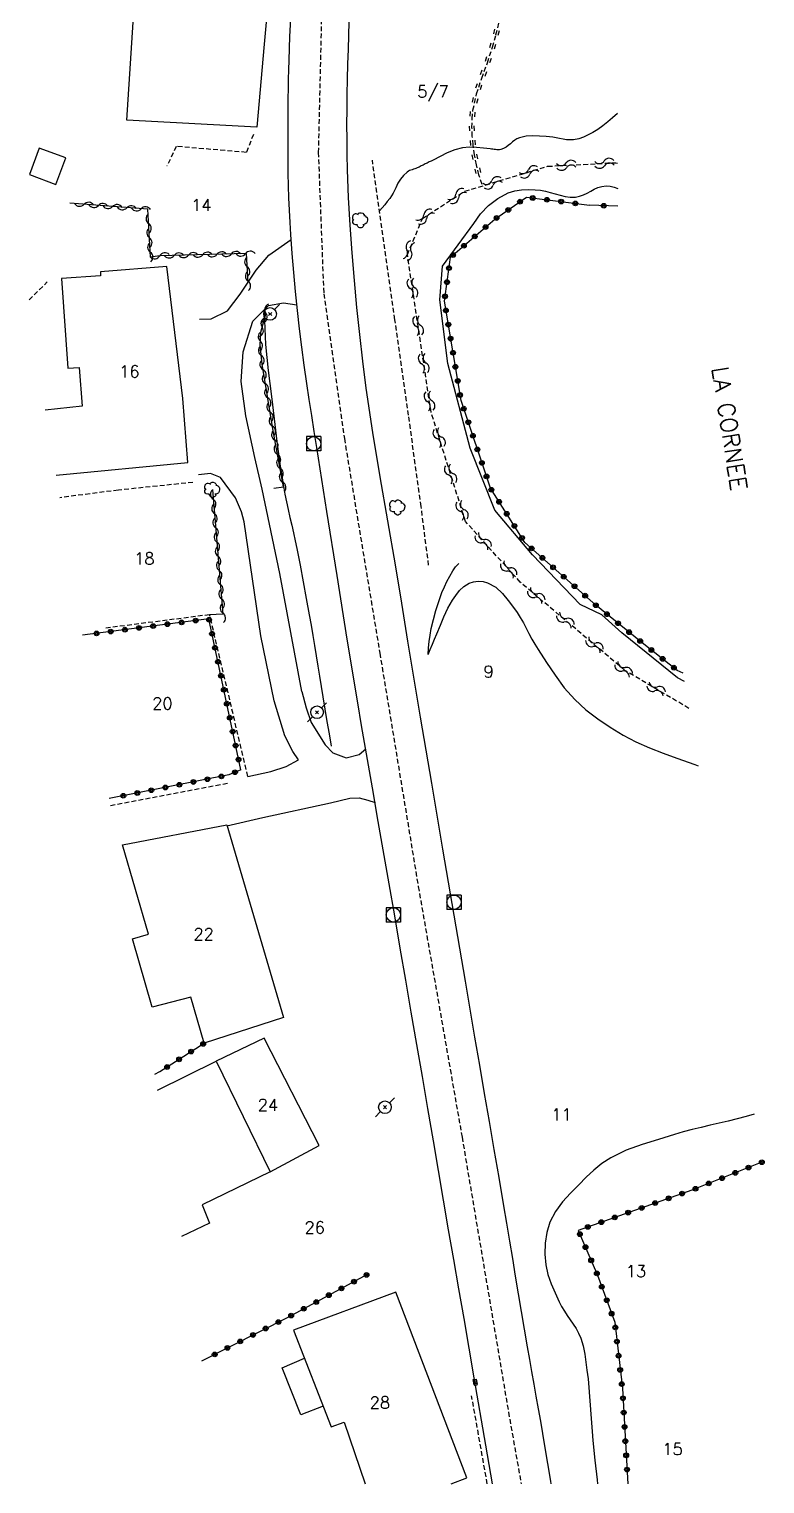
# Model space of a CAD drawing. Header units: millimetres. Extents: x 222014 to 223000, y 61000 to 62001.
# Drawn here: x 222145.6 to 222222.9, y 61000 to 61152.8 of the extents above; entities that cross this region are included whole.
import ezdxf
from ezdxf.enums import TextEntityAlignment as Align

# ---------------------------------------------------------------- set-up
doc = ezdxf.new("R2010")
doc.units = ezdxf.units.MM
doc.linetypes.add('DASHED', pattern=[0.75, 0.5, -0.25])
doc.layers.get('0').update_dxf_attribs({"linetype": 'CONTINUOUS'})
for name, color, linetype in [('W0001', 6, 'DASHED'), ('W0008', 7, 'CONTINUOUS'), ('W0017', 7, 'CONTINUOUS'), ('W0101', 7, 'CONTINUOUS'), ('W0104', 1, 'CONTINUOUS'), ('W0112', 1, 'DASHED'), ('W0211', 2, 'CONTINUOUS'), ('W0214', 2, 'CONTINUOUS'), ('W0220', 5, 'DASHED'), ('W0300', 7, 'CONTINUOUS'), ('W0310', 3, 'CONTINUOUS'), ('W0323', 7, 'CONTINUOUS'), ('W0401', 7, 'CONTINUOUS'), ('W0420', 7, 'CONTINUOUS'), ('W0473', 7, 'CONTINUOUS'), ('W0501', 5, 'DASHED'), ('W0510', 5, 'CONTINUOUS'), ('W0989', 7, 'CONTINUOUS'), ('W0991', 7, 'CONTINUOUS')]:
    doc.layers.add(name, color=color, linetype=linetype)
doc.styles.get("Standard").update_dxf_attribs({"font": 'romans.shx', "width": 0.85})

# ---------------------------------------------------------------- blocks, each defined once
blk = doc.blocks.new('T300')
for p, q in [((-0.8, 0.51), (-0.86, 0.34)), ((-0.86, 0.34), (-0.86, 0.17)), ((-0.86, 0.17), (-0.74, 0.06)), ((-0.69, 0.63), (-0.8, 0.51)), ((-0.8, -0.06), (-0.74, 0.06)), ((-0.74, 0.06), (-0.69, 0.11)), ((-0.57, 0.69), (-0.69, 0.63)), ((-0.46, 0.69), (-0.57, 0.69)), ((-0.29, 0.63), (-0.46, 0.69)), ((-0.29, 0.63), (-0.17, 0.74)), ((-0.23, 0.57), (-0.29, 0.63)), ((-0.17, 0.74), (-0.06, 0.8)), ((-0.06, 0.8), (0.06, 0.8)), ((0.06, 0.8), (0.23, 0.74)), ((0.23, 0.74), (0.34, 0.63)), ((0.34, 0.63), (0.4, 0.51)), ((0.46, 0.46), (0.34, 0.46)), ((0.4, 0.51), (0.4, 0.46)), ((0.57, 0.4), (0.46, 0.46)), ((0.57, 0.4), (0.69, 0.29)), ((0.69, 0.29), (0.74, 0.17)), ((0.74, 0.06), (0.69, -0.17)), ((0.74, 0.17), (0.74, 0.06)), ((-0.8, -0.17), (-0.8, -0.06)), ((-0.8, -0.23), (-0.8, -0.17)), ((-0.74, -0.34), (-0.8, -0.23)), ((-0.69, -0.4), (-0.74, -0.34)), ((-0.51, -0.46), (-0.69, -0.4)), ((-0.4, -0.46), (-0.51, -0.46)), ((-0.4, -0.46), (-0.34, -0.46)), ((-0.34, -0.46), (-0.34, -0.4)), ((-0.34, -0.51), (-0.34, -0.46)), ((-0.29, -0.63), (-0.34, -0.51)), ((-0.17, -0.74), (-0.29, -0.63)), ((-0.06, -0.8), (-0.17, -0.74)), ((0.06, -0.8), (-0.06, -0.8)), ((0.17, -0.74), (0.06, -0.8)), ((0.23, -0.69), (0.17, -0.74)), ((0.29, -0.46), (0.23, -0.46)), ((0.29, -0.63), (0.23, -0.69)), ((0.46, -0.4), (0.29, -0.46)), ((0.34, -0.51), (0.29, -0.63)), ((0.34, -0.51), (0.34, -0.46)), ((0.57, -0.34), (0.46, -0.4)), ((0.63, -0.29), (0.57, -0.34)), ((0.69, -0.17), (0.63, -0.29))]:
    blk.add_line(p, q)
blk = doc.blocks.new('T473')
for p, q in [((-0.166667, 0.166667), (0.166667, -0.166667)), ((-0.166667, -0.166667), (0.166667, 0.166667)), ((0.500001, 0.500001), (1.000002, 1.000002)), ((-1.000002, -1.000002), (-0.500001, -0.500001))]:
    blk.add_line(p, q)
blk.add_ellipse((0, 0), major_axis=(0.471405, 0.471405), ratio=1, start_param=5.4977871438, end_param=11.780972451)
blk = doc.blocks.new('T401')
for p, q in [((-0.3, 0.3), (0, 0.3)), ((-0.3, -0.25), (-0.3, 0.3)), ((-0.3, 0.15), (0, 0.15)), ((-0.3, 0), (0, 0)), ((0, 0.3), (0, -0.25)), ((-0.3, -0.15), (0, -0.15)), ((-0.3, -0.25), (-0.3, -0.3)), ((-0.3, -0.3), (0, -0.3)), ((0, -0.3), (0, -0.25))]:
    blk.add_line(p, q)
blk = doc.blocks.new('T420')
for p, q in [((0.75, 0.75), (-0.75, 0.75)), ((-0.75, 0.75), (-0.75, -0.75)), ((0.75, 0.75), (0.75, -0.75)), ((0.75, -0.75), (-0.75, -0.75))]:
    blk.add_line(p, q)
blk.add_ellipse((0, 0), major_axis=(-0.53, 0.53), ratio=1, start_param=3.926991, end_param=10.210176)
blk = doc.blocks.new('t323o')
at = {"color": 0, "linetype": 'Continuous'}
for radius in [0.25, 0.15]:
    blk.add_circle((0, 0), radius, dxfattribs=at)
blk = doc.blocks.new('t310o')
at = {"color": 0, "linetype": 'Continuous'}
for centre, start, end in [((-0.5, 0.38), 216.8699, 323.1304), ((0.5, -0.37), 36.8699, 143.1303)]:
    blk.add_arc(centre, 0.625, start, end, dxfattribs=at)
blk = doc.blocks.new('t220o')
at = {"color": 0, "linetype": 'Continuous'}
for p, q in [((-0.25, 0.25), (0.25, 0.25)), ((-0.25, -0.25), (0.25, -0.25))]:
    blk.add_line(p, q, dxfattribs=at)
blk = doc.blocks.new('t500o')
at = {"color": 0, "linetype": 'Continuous'}
for centre, start, end in [((-0.5, 0.625), 216.8699, 323.1301), ((0.5, -0.125), 36.8699, 143.1301), ((0.5, -0.625), 36.8699, 143.1301), ((-0.5, 0.125), 216.8699, 323.1301)]:
    blk.add_arc(centre, 0.625, start, end, dxfattribs=at)

msp = doc.modelspace()

# ---------------------------------------------------------------- linework, layer by layer
at = {"layer": 'W0001'}
msp.add_lwpolyline([(222178.09, 61171), (222176.42, 61157.57), (222176.01, 61139.84), (222176.58, 61124.99), (222178.75, 61109.78), (222182.47, 61087.24), (222186.51, 61062.75), (222191.11, 61036.41), (222195.99, 61007.53), (222197.32, 61000)], dxfattribs=at)
at = {"layer": 'W0008'}
for points in [[(222194.3, 61000), (222193.6, 61004.08), (222192.39, 61011.13), (222191.85, 61014.25), (222191.32, 61017.36), (222190.78, 61020.47), (222190.24, 61023.58), (222189.7, 61026.7), (222189.17, 61029.81), (222188.63, 61032.92), (222188.1, 61036.04), (222187.52, 61039.41), (222186.94, 61042.78), (222186.36, 61046.16), (222185.78, 61049.53), (222185.2, 61052.9), (222184.62, 61056.28), (222184.04, 61059.65), (222183.46, 61063.03), (222183.05, 61065.4), (222182.63, 61067.77), (222182.21, 61070.15), (222181.8, 61072.52), (222181.38, 61074.89), (222180.97, 61077.27), (222180.56, 61079.64), (222180.16, 61082.02), (222179.06, 61088.72), (222177.98, 61095.42), (222176.92, 61102.13), (222175.86, 61108.84), (222175.59, 61110.52), (222175.32, 61112.2), (222175.06, 61113.89), (222174.8, 61115.57), (222174.54, 61117.49), (222174.28, 61119.4), (222174.04, 61121.32), (222173.82, 61123.24), (222173.61, 61125.22), (222173.43, 61127.21), (222173.26, 61129.21), (222173.12, 61131.2), (222173.04, 61132.48), (222172.98, 61133.77), (222172.93, 61135.05), (222172.89, 61136.34), (222172.86, 61137.64), (222172.85, 61138.94), (222172.84, 61140.24), (222172.84, 61141.55), (222172.84, 61142.54), (222172.84, 61143.54), (222172.85, 61144.54), (222172.86, 61145.53), (222172.87, 61146.53), (222172.89, 61147.53), (222172.91, 61148.52), (222172.94, 61149.52), (222173.03, 61152), (222173.15, 61154.49)], [(222186.75, 61080.53), (222186.09, 61084.52), (222185.43, 61088.52), (222184.77, 61092.51), (222184.11, 61096.51), (222183.32, 61101.15), (222182.51, 61105.78), (222181.74, 61110.42), (222181.05, 61115.08), (222180.68, 61117.9), (222180.36, 61120.72), (222180.07, 61123.55), (222179.82, 61126.39), (222179.58, 61129.29), (222179.36, 61132.19), (222179.2, 61135.1), (222179.08, 61138.01), (222179.05, 61139.6), (222179.03, 61141.18), (222179.02, 61142.77), (222179.03, 61144.35), (222179.05, 61145.93), (222179.08, 61147.52), (222179.12, 61149.1), (222179.17, 61150.69), (222179.26, 61153.54)], [(222200.48, 61000), (222200.44, 61000.27), (222200.13, 61002.14), (222199.82, 61004.01), (222199.6, 61005.31), (222199.37, 61006.6), (222199.14, 61007.9), (222198.91, 61009.2), (222198.68, 61010.49), (222198.45, 61011.79), (222198.22, 61013.08), (222198, 61014.38), (222197.68, 61016.24), (222197.37, 61018.09), (222197.05, 61019.95), (222196.74, 61021.8), (222196.43, 61023.66), (222196.12, 61025.51), (222195.81, 61027.37), (222195.5, 61029.22), (222195, 61032.17), (222194.49, 61035.12), (222193.99, 61038.06), (222193.48, 61041.01), (222192.97, 61043.96), (222192.47, 61046.9), (222191.96, 61049.85), (222191.46, 61052.79), (222190.28, 61059.73), (222189.1, 61066.66), (222187.92, 61073.59), (222186.75, 61080.53)]]:
    msp.add_lwpolyline(points, dxfattribs=at)
at = {"layer": 'W0017'}
for points in [[(222163.54, 61122.32), (222164.76, 61122.37), (222166.46, 61123.21), (222167.8, 61124.94), (222169.47, 61127.46), (222170.82, 61129.04), (222173.15, 61130.68)], [(222174.29, 61083.22), (222171.96, 61095.61), (222170.11, 61104.47), (222169.34, 61107.8), (222168.39, 61112.18), (222167.92, 61115.78), (222168.12, 61118.89), (222169.13, 61122.1), (222170.79, 61123.77), (222172.37, 61124.05), (222173.75, 61123.82)], [(222173.93, 61076.05), (222173.34, 61076.93), (222172.48, 61078.56), (222171.37, 61082.25), (222169.98, 61089.06), (222168.21, 61101.04), (222167.94, 61102.09), (222167.32, 61103.57), (222165.74, 61105.68), (222164.7, 61106.1), (222163.43, 61105.98)], [(222174.29, 61083.22), (222174.74, 61081.51), (222175.27, 61079.95), (222176.73, 61077.63), (222177.55, 61076.77), (222178.94, 61076.26), (222180.32, 61076.61), (222180.99, 61077.19)], [(222168.61, 61074.31), (222171.02, 61074.81), (222172.63, 61075.36), (222173.93, 61076.05)], [(222166.42, 61069.11), (222170.18, 61069.98), (222177.31, 61071.52), (222179.32, 61072.03), (222180.31, 61072.04), (222181.22, 61071.81), (222181.97, 61071.58)]]:
    msp.add_lwpolyline(points, dxfattribs=at)
at = {"layer": 'W0101'}
for points in [[(222155.9, 61143.21), (222157.25, 61164.37), (222171.25, 61163.06), (222170.85, 61156.98), (222170.33, 61151.22), (222169.55, 61142.48)], [(222158.55, 61050.08), (222156.5, 61057.26), (222158.17, 61057.74), (222155.46, 61067.13), (222166.39, 61069.21), (222172.37, 61048.97), (222164.02, 61046.28), (222162.61, 61051.12)], [(222170.32, 61046.8), (222165.3, 61044.38), (222170.94, 61032.78), (222176.1, 61035.54)]]:
    msp.add_lwpolyline(points, close=True, dxfattribs=at)
for points in [[(222148.47, 61105.93), (222162.31, 61107.28), (222161.77, 61113.98), (222160.09, 61127.84), (222153.14, 61127.3), (222153.15, 61126.88), (222149.03, 61126.58), (222149.7, 61117.16), (222150.88, 61117.24), (222151.21, 61113.2), (222147.34, 61112.76)], [(222191.6, 61000.63), (222184.15, 61020.13), (222173.42, 61016.13), (222177.35, 61006.01), (222178.73, 61006.5), (222180.95, 61000)], [(222189.96, 61000), (222191.6, 61000.63)]]:
    msp.add_lwpolyline(points, dxfattribs=at)
at = {"layer": 'W0104'}
msp.add_lwpolyline([(222148.46, 61136.45), (222149.51, 61139.25), (222146.71, 61140.29), (222145.67, 61137.5)], close=True, dxfattribs=at)
for points in [[(222159.11, 61041.34), (222165.3, 61044.38)], [(222170.94, 61032.78), (222163.82, 61029.32), (222164.59, 61027.37), (222161.64, 61026)], [(222176.52, 61008.16), (222174.18, 61007.26), (222172.21, 61012.18), (222174.56, 61013.19)]]:
    msp.add_lwpolyline(points, dxfattribs=at)
at = {"layer": 'W0112'}
for points in [[(222169.19, 61141.72), (222168.46, 61139.84), (222161.1, 61140.46), (222160.12, 61138.41)], [(222187.6, 61096.48), (222186.81, 61102.65), (222185.49, 61112.24), (222184.05, 61122.27), (222181.7, 61139.01)], [(222145.64, 61124.35), (222147.54, 61126.23)], [(222162.84, 61105.18), (222155.01, 61104.37), (222148.85, 61103.57)], [(222164.6, 61091.28), (222153.63, 61089.87)], [(222168.61, 61074.31), (222164.6, 61091.28)], [(222154.18, 61071.25), (222166.69, 61073.63)], [(222193.76, 61000), (222192.12, 61009.26)]]:
    msp.add_lwpolyline(points, dxfattribs=at)
at = {"layer": 'W0211'}
for points in [[(222170.36, 61123.01), (222170.36, 61122.18), (222170.38, 61121.34), (222170.42, 61120.5), (222170.47, 61119.67), (222170.6, 61118.29), (222170.75, 61116.92), (222170.92, 61115.56), (222171.09, 61114.19), (222171.38, 61111.84), (222171.66, 61109.48), (222171.98, 61107.13), (222172.35, 61104.78), (222172.5, 61103.96), (222172.66, 61103.14), (222172.84, 61102.32), (222173.03, 61101.51), (222173.22, 61100.69), (222173.4, 61099.88), (222173.58, 61099.06), (222173.75, 61098.24), (222174.1, 61096.5), (222174.43, 61094.75), (222174.75, 61093), (222175.07, 61091.26), (222175.25, 61090.18), (222175.43, 61089.11), (222175.61, 61088.04), (222175.78, 61086.97), (222175.95, 61085.89), (222176.13, 61084.82), (222176.3, 61083.75), (222176.48, 61082.67), (222176.7, 61081.38), (222176.92, 61080.08), (222177.15, 61078.78), (222177.38, 61077.49)], [(222187.55, 61087.1), (222187.77, 61087.64), (222187.99, 61088.19), (222188.22, 61088.73), (222188.45, 61089.27), (222188.83, 61090.17), (222189.19, 61091.07), (222189.61, 61091.97), (222190.11, 61092.81), (222190.46, 61093.31), (222190.84, 61093.81), (222191.3, 61094.26), (222191.85, 61094.6), (222192.33, 61094.75), (222192.82, 61094.81), (222193.32, 61094.78), (222193.8, 61094.64), (222194.65, 61094.17), (222195.35, 61093.51), (222195.95, 61092.78), (222196.51, 61092.05), (222196.89, 61091.53), (222197.23, 61090.99), (222197.55, 61090.43), (222197.85, 61089.87), (222198.14, 61089.3), (222198.44, 61088.73), (222198.76, 61088.18), (222199.09, 61087.63), (222199.98, 61086.27), (222200.88, 61084.92), (222201.85, 61083.6), (222202.94, 61082.38), (222204.11, 61081.31), (222205.36, 61080.34), (222206.67, 61079.46), (222208.02, 61078.64), (222209.38, 61077.93), (222210.8, 61077.32), (222212.23, 61076.76), (222213.67, 61076.22), (222215.55, 61075.54), (222215.91, 61075.41)], [(222221.79, 61038.83), (222220.94, 61038.58), (222220.01, 61038.33), (222219.07, 61038.1), (222218.12, 61037.88), (222217.18, 61037.66), (222216.23, 61037.44), (222215.29, 61037.21), (222214.35, 61036.96), (222213.42, 61036.69), (222211.73, 61036.18), (222210.02, 61035.66), (222208.34, 61035.04), (222206.74, 61034.24), (222205.81, 61033.64), (222204.94, 61032.95), (222204.13, 61032.2), (222203.36, 61031.42), (222202.51, 61030.54), (222201.67, 61029.62), (222200.92, 61028.61), (222200.34, 61027.49), (222200.01, 61026.39), (222199.84, 61025.27), (222199.82, 61024.13), (222199.91, 61023.01), (222200.12, 61021.98), (222200.46, 61021), (222200.88, 61020.05), (222201.31, 61019.11), (222201.57, 61018.62), (222201.86, 61018.15), (222202.16, 61017.69), (222202.48, 61017.24), (222202.79, 61016.78), (222203.08, 61016.31), (222203.35, 61015.82), (222203.57, 61015.31), (222203.83, 61014.49), (222203.99, 61013.64), (222204.11, 61012.8), (222204.23, 61011.96), (222204.34, 61011.04), (222204.43, 61010.12), (222204.51, 61009.19), (222204.57, 61008.27), (222204.63, 61007.34), (222204.69, 61006.42), (222204.76, 61005.5), (222204.84, 61004.57), (222205.06, 61002.49), (222205.3, 61000.42), (222205.35, 61000)]]:
    msp.add_lwpolyline(points, dxfattribs=at)
at = {"layer": 'W0214'}
msp.add_lwpolyline([(222187.55, 61087.1), (222187.59, 61087.79), (222187.66, 61088.47), (222187.75, 61089.15), (222187.88, 61089.83), (222188.1, 61090.79), (222188.36, 61091.74), (222188.66, 61092.68), (222189, 61093.6), (222189.25, 61094.2), (222189.52, 61094.78), (222189.82, 61095.35), (222190.15, 61095.9), (222190.29, 61096.1), (222190.44, 61096.3), (222190.59, 61096.48), (222190.76, 61096.65)], dxfattribs=at)
at = {"layer": 'W0220'}
msp.add_lwpolyline([(222193.21, 61136.47), (222192.89, 61137.49), (222192.63, 61138.53), (222192.43, 61139.58), (222192.28, 61140.64), (222192.19, 61141.55), (222192.15, 61142.46), (222192.17, 61143.38), (222192.26, 61144.29), (222192.63, 61145.99), (222193.18, 61147.64), (222193.78, 61149.26), (222194.31, 61150.9), (222194.67, 61152.19), (222195.01, 61153.48)], dxfattribs=at)
at = {"layer": 'W0310'}
for points in [[(222158.12, 61133.86), (222149.92, 61134.51)], [(222159.37, 61128.98), (222158.39, 61128.84), (222158.12, 61133.86)], [(222168.64, 61126.19), (222168.48, 61129.22), (222159.37, 61128.98)], [(222171.34, 61104.56), (222172.35, 61104.73), (222171.27, 61110.6), (222170.13, 61117.58), (222169.92, 61119.58), (222169.97, 61120.95), (222170.55, 61123.04)], [(222164.89, 61104.42), (222165.99, 61091.35), (222164.6, 61091.28)]]:
    msp.add_lwpolyline(points, dxfattribs=at)
at = {"layer": 'W0323'}
for points in [[(222214.35, 61085.13), (222213.72, 61085.44), (222209.86, 61088.48), (222205.17, 61092.27), (222197.72, 61098.87), (222194.1, 61104.56), (222191.01, 61113.78), (222189.25, 61124.23), (222189.9, 61128.82), (222194.54, 61132.81), (222197.88, 61135.13), (222204.5, 61134.29)], [(222207.47, 61134.18), (222204.5, 61134.29)], [(222167.86, 61075), (222164.52, 61090.85), (222151.23, 61089.13)], [(222167.86, 61075), (222166.6, 61074.46), (222154.06, 61071.98)], [(222158.83, 61043.03), (222159.37, 61043.3), (222164.02, 61046.28)], [(222222.6, 61033.78), (222215.25, 61030.85), (222203.31, 61026.63), (222205.34, 61021.93), (222207.15, 61016.98), (222207.95, 61010.01), (222208.52, 61000)], [(222163.79, 61012.93), (222172.84, 61017.51), (222181.26, 61022.06)]]:
    msp.add_lwpolyline(points, dxfattribs=at)
at = {"layer": 'W0501'}
msp.add_lwpolyline([(222214.94, 61081.45), (222208.21, 61085.44), (222197.22, 61094.7), (222191.48, 61101.06), (222187.86, 61112.54), (222185.37, 61129.11), (222186.97, 61132.91), (222191.4, 61135.76), (222200.1, 61138.38), (222207.25, 61138.75), (222207.45, 61138.71)], dxfattribs=at)
at = {"layer": 'W0510'}
for points in [[(222207.43, 61143.93), (222206.91, 61143.46), (222206.42, 61143.04), (222205.91, 61142.64), (222205.38, 61142.26), (222204.83, 61141.92), (222204.36, 61141.67), (222203.87, 61141.45), (222203.36, 61141.27), (222202.83, 61141.16), (222202.46, 61141.14), (222202.09, 61141.16), (222201.72, 61141.21), (222201.36, 61141.28), (222201.01, 61141.35), (222200.65, 61141.42), (222200.29, 61141.48), (222199.93, 61141.51), (222199.25, 61141.54), (222198.55, 61141.56), (222197.85, 61141.53), (222197.16, 61141.38), (222196.88, 61141.27), (222196.64, 61141.11), (222196.41, 61140.93), (222196.19, 61140.74), (222195.96, 61140.56), (222195.73, 61140.38), (222195.47, 61140.23), (222195.19, 61140.13), (222195.05, 61140.11), (222194.9, 61140.1), (222194.76, 61140.11), (222194.62, 61140.13), (222194.48, 61140.15), (222194.35, 61140.17), (222194.21, 61140.19), (222194.07, 61140.21), (222193.36, 61140.27), (222192.64, 61140.36), (222191.9, 61140.4), (222191.17, 61140.33), (222190.35, 61140.11), (222189.56, 61139.78), (222188.81, 61139.39), (222188.06, 61139.03), (222187.85, 61138.93), (222187.64, 61138.83), (222187.44, 61138.72), (222187.23, 61138.62), (222187.03, 61138.51), (222186.82, 61138.41), (222186.61, 61138.3), (222186.41, 61138.21), (222186.27, 61138.15), (222186.14, 61138.1), (222186, 61138.06), (222185.87, 61138.02), (222185.73, 61137.97), (222185.6, 61137.92), (222185.47, 61137.85), (222185.35, 61137.77), (222184.97, 61137.42), (222184.64, 61137.03), (222184.37, 61136.6), (222184.16, 61136.13)], [(222192.34, 61132.38), (222193.05, 61133.37), (222193.9, 61134.25), (222194.87, 61135), (222195.95, 61135.58), (222196.64, 61135.81), (222197.37, 61135.91), (222198.09, 61135.93), (222198.8, 61135.92), (222199.34, 61135.87), (222199.86, 61135.76), (222200.38, 61135.62), (222200.89, 61135.47), (222201.41, 61135.33), (222201.94, 61135.21), (222202.48, 61135.15), (222203.02, 61135.15), (222203.45, 61135.23), (222203.86, 61135.38), (222204.24, 61135.56), (222204.62, 61135.76), (222204.99, 61135.96), (222205.39, 61136.14), (222205.81, 61136.27), (222206.24, 61136.32), (222206.67, 61136.29), (222207.08, 61136.19), (222207.46, 61136.06)], [(222184.16, 61136.13), (222184.02, 61135.84), (222183.86, 61135.56), (222183.69, 61135.28), (222183.51, 61135.01), (222183.26, 61134.67), (222183.01, 61134.33), (222182.73, 61134.01), (222182.45, 61133.69)], [(222214.49, 61084.28), (222213.74, 61084.65), (222207.91, 61089.39), (222205.8, 61091.28), (222203.5, 61092.36), (222198.52, 61097.56), (222194.55, 61102.27), (222191.96, 61108.78), (222189.62, 61117.65), (222188.76, 61124.36), (222189.07, 61127.89), (222192.34, 61132.38)]]:
    msp.add_lwpolyline(points, dxfattribs=at)

# ---------------------------------------------------------------- block references
at = {"layer": 'W0220'}
for p, rotation in [((222194.74, 61152.47), 75.25904755206851), ((222194.34, 61151.02), 74.48746132495349), ((222193.38, 61148.18), 69.79851022195409), ((222193.88, 61149.59), 72.02052973668778), ((222192.89, 61146.76), 71.70425812275765), ((222192.49, 61145.32), 77.68203160806297), ((222192.22, 61143.85), 84.14020897659852), ((222192.16, 61142.35), 92.65420532130737), ((222192.26, 61140.85), 95.30907921399563), ((222192.47, 61139.37), 101.0347745999917), ((222192.79, 61137.91), 104.1157499901847)]:
    msp.add_blockref('t220o', p, dxfattribs=dict(at, rotation=rotation))
at = {"layer": 'W0300'}
for p in [(222180.45, 61132.7), (222164.91, 61104.39), (222184.35, 61102.55)]:
    msp.add_blockref('T300', p, dxfattribs=at)
at = {"layer": 'W0310'}
for p, rotation in [((222151.41, 61134.39), 175.4319122093503), ((222152.91, 61134.27), 175.4319122093503), ((222154.4, 61134.15), 175.4319122093503), ((222155.9, 61134.03), 175.4319122093503), ((222157.4, 61133.91), 175.4319122093503), ((222158.2, 61132.36), 93.17286968361992), ((222158.28, 61130.86), 93.17286968361992), ((222158.37, 61129.36), 93.17286968361992), ((222159.36, 61128.98), 188.3186555338528), ((222160.87, 61129.02), 181.4655764705923), ((222162.37, 61129.06), 181.4655764705923), ((222163.87, 61129.1), 181.4655764705923), ((222165.37, 61129.14), 181.4655764705923), ((222166.87, 61129.17), 181.4655764705923), ((222168.37, 61129.21), 181.4655764705923), ((222168.55, 61127.83), 93.03170061551211), ((222168.63, 61126.33), 93.03170061551211), ((222170.52, 61122.92), 74.48152862925944), ((222170.12, 61121.48), 74.48152862925944), ((222169.93, 61120), 87.69599918266536), ((222170.03, 61118.51), 96.16405244242662), ((222170.22, 61117.02), 99.26248190495009), ((222170.46, 61115.54), 99.26248190495009), ((222170.71, 61114.06), 99.26248190495009), ((222170.95, 61112.58), 99.26248190495009), ((222171.19, 61111.1), 99.26248190495009), ((222171.45, 61109.62), 100.4558457477638), ((222171.72, 61108.15), 100.4558457477638), ((222171.99, 61106.67), 100.4558457477638), ((222172.27, 61105.2), 100.4558457477638), ((222164.97, 61103.41), 274.8409022053664), ((222165.1, 61101.91), 274.8409022053664), ((222165.22, 61100.42), 274.8409022053664), ((222165.35, 61098.92), 274.8409022053664), ((222165.48, 61097.43), 274.8409022053664), ((222165.6, 61095.93), 274.8409022053664), ((222165.73, 61094.44), 274.8409022053664), ((222165.86, 61092.94), 274.8409022053664), ((222165.98, 61091.45), 274.8409022053664)]:
    msp.add_blockref('t310o', p, dxfattribs=dict(at, rotation=rotation))
at = {"layer": 'W0323'}
for p, rotation in [((222197.2, 61134.66), 34.83504901491382), ((222198.54, 61135.05), 352.6938034046246), ((222200.03, 61134.86), 352.6938034046246), ((222201.52, 61134.67), 352.6938034046246), ((222203.01, 61134.48), 352.6938034046246), ((222194.74, 61132.95), 34.83504901491382), ((222195.97, 61133.8), 34.83504901491382), ((222206, 61134.23), 177.9747239108212), ((222193.58, 61131.99), 40.65100061322784), ((222191.31, 61130.03), 40.65100061322784), ((222192.45, 61131.01), 40.65100061322784), ((222190.17, 61129.06), 40.65100061322784), ((222189.74, 61127.69), 81.98704531207981), ((222189.53, 61126.21), 81.98704531207981), ((222189.32, 61124.72), 81.98704531207981), ((222189.42, 61123.24), 99.54405396819637), ((222189.67, 61121.76), 99.54405396819637), ((222189.91, 61120.28), 99.54405396819637), ((222190.16, 61118.8), 99.54405396819637), ((222190.41, 61117.32), 99.54405396819637), ((222190.66, 61115.84), 99.54405396819637), ((222190.91, 61114.36), 99.54405396819637), ((222191.29, 61112.92), 108.5244268024543), ((222191.77, 61111.5), 108.5244268024543), ((222192.25, 61110.08), 108.5244268024543), ((222192.72, 61108.65), 108.5244268024543), ((222193.2, 61107.23), 108.5244268024543), ((222193.68, 61105.81), 108.5244268024543), ((222194.19, 61104.41), 122.5239562190484), ((222195, 61103.14), 122.5239562190484), ((222195.81, 61101.88), 122.5239562190484), ((222196.61, 61100.61), 122.5239562190484), ((222197.42, 61099.35), 122.5239562190484), ((222198.42, 61098.25), 138.4663822750723), ((222199.55, 61097.26), 138.4663822750723), ((222200.67, 61096.26), 138.4663822750723), ((222201.79, 61095.27), 138.4663822750723), ((222202.92, 61094.27), 138.4663822750723), ((222204.04, 61093.28), 138.4663822750723), ((222205.16, 61092.28), 138.4663822750723), ((222160.16, 61090.29), 187.3859042033963), ((222161.65, 61090.48), 187.3859042033963), ((222163.13, 61090.67), 187.3859042033963), ((222164.54, 61090.75), 101.9245454330674), ((222206.33, 61091.34), 140.9988049077602), ((222207.49, 61090.39), 140.9988049077602), ((222152.72, 61089.32), 187.3859042033963), ((222154.21, 61089.51), 187.3859042033963), ((222155.7, 61089.71), 187.3859042033963), ((222157.18, 61089.9), 187.3859042033963), ((222158.67, 61090.09), 187.3859042033963), ((222164.85, 61089.28), 101.9245454330674), ((222208.66, 61089.45), 140.9988049077602), ((222165.16, 61087.81), 101.9245454330674), ((222209.82, 61088.51), 140.9988049077602), ((222211, 61087.58), 141.795011674375), ((222165.47, 61086.34), 101.9245454330674), ((222212.18, 61086.65), 141.795011674375), ((222213.36, 61085.72), 141.795011674375), ((222165.78, 61084.88), 101.9245454330674), ((222166.09, 61083.41), 101.9245454330674), ((222166.4, 61081.94), 101.9245454330674), ((222166.71, 61080.47), 101.9245454330674), ((222167.02, 61079.01), 101.9245454330674), ((222167.33, 61077.54), 101.9245454330674), ((222167.64, 61076.07), 101.9245454330674), ((222161.42, 61073.43), 191.1527239580756), ((222162.89, 61073.72), 191.1527239580756), ((222164.36, 61074.01), 191.1527239580756), ((222165.83, 61074.3), 191.1527239580756), ((222167.26, 61074.74), 203.3677006732301), ((222155.53, 61072.27), 191.1527239580756), ((222157, 61072.56), 191.1527239580756), ((222158.47, 61072.85), 191.1527239580756), ((222159.95, 61073.14), 191.1527239580756), ((222163.92, 61046.21), 32.67099476054394), ((222161.39, 61044.59), 32.67099476054394), ((222162.65, 61045.4), 32.67099476054394), ((222160.13, 61043.78), 32.67099476054394), ((222222.6, 61033.78), 201.7396968688756), ((222218.42, 61032.11), 201.7396968688756), ((222219.81, 61032.67), 201.7396968688756), ((222221.2, 61033.22), 201.7396968688756), ((222215.63, 61031), 201.7396968688756), ((222217.02, 61031.56), 201.7396968688756), ((222211.39, 61029.49), 199.4641379053063), ((222212.81, 61029.99), 199.4641379053063), ((222214.22, 61030.49), 199.4641379053063), ((222205.74, 61027.49), 199.4641379053063), ((222207.15, 61027.99), 199.4641379053063), ((222208.56, 61028.49), 199.4641379053063), ((222209.98, 61028.99), 199.4641379053063), ((222203.49, 61026.23), 293.3499602407681), ((222204.32, 61026.99), 199.4641379053063), ((222204.08, 61024.86), 293.3499602407681), ((222204.67, 61023.48), 293.3499602407681), ((222181.08, 61021.95), 28.36883570509309), ((222205.27, 61022.1), 293.3499602407681), ((222177.12, 61019.82), 28.36883570509309), ((222178.44, 61020.53), 28.36883570509309), ((222179.76, 61021.24), 28.36883570509309), ((222205.79, 61020.7), 290.0471811919055), ((222174.48, 61018.39), 28.36883570509309), ((222175.8, 61019.1), 28.36883570509309), ((222206.31, 61019.29), 290.0471811919055), ((222171.82, 61016.99), 26.85288339617828), ((222173.16, 61017.68), 28.36883570509309), ((222206.82, 61017.88), 290.0471811919055), ((222169.15, 61015.64), 26.85288339617828), ((222170.48, 61016.32), 26.85288339617828), ((222207.21, 61016.44), 276.5295359989252), ((222166.47, 61014.28), 26.85288339617828), ((222167.81, 61014.96), 26.85288339617828), ((222207.38, 61014.95), 276.5295359989252), ((222165.13, 61013.6), 26.85288339617828), ((222207.55, 61013.46), 276.5295359989252), ((222207.72, 61011.97), 276.5295359989252), ((222207.89, 61010.48), 276.5295359989252), ((222208.01, 61008.99), 273.2839677546544), ((222208.09, 61007.49), 273.2839677546544), ((222208.18, 61005.99), 273.2839677546544), ((222208.26, 61004.49), 273.2839677546544), ((222208.35, 61003), 273.2839677546544), ((222208.44, 61001.5), 273.2839677546544)]:
    msp.add_blockref('t323o', p, dxfattribs=dict(at, rotation=rotation))
at = {"layer": 'W0401', "rotation": 9.743391436893921}
msp.add_blockref('T401', (222192.64, 61010.71), dxfattribs=at)
at = {"layer": 'W0420'}
for p in [(222175.52, 61109.24), (222190.27, 61061.09), (222183.9, 61059.76)]:
    msp.add_blockref('T420', p, dxfattribs=at)
at = {"layer": 'W0473'}
for p in [(222170.95, 61122.87), (222175.88, 61081.04), (222183.01, 61039.56)]:
    msp.add_blockref('T473', p, dxfattribs=at)
at = {"layer": 'W0501'}
for p, rotation in [((222198.15, 61137.79), 16.71555422148434), ((222202.06, 61138.48), 3.017412709288184), ((222206.06, 61138.69), 3.017412709288184), ((222194.32, 61136.64), 16.71555422148434), ((222190.6, 61135.25), 32.80704100123179), ((222187.24, 61133.08), 32.80704100123179), ((222185.54, 61129.52), 67.18321737023032), ((222185.9, 61125.59), 98.5615441498489), ((222186.5, 61121.64), 98.5615441498489), ((222187.09, 61117.68), 98.5615441498489), ((222187.69, 61113.73), 98.5615441498489), ((222188.71, 61109.87), 107.4565295764234), ((222189.91, 61106.05), 107.4565295764234), ((222191.11, 61102.24), 107.4565295764234), ((222193.33, 61099.01), 132.1099705183899), ((222196.01, 61096.04), 132.1099705183899), ((222198.9, 61093.29), 139.8600920469176), ((222201.96, 61090.71), 139.8600920469176), ((222205.02, 61088.13), 139.8600920469176), ((222208.08, 61085.55), 139.8600920469176), ((222211.5, 61083.49), 149.3695112277059)]:
    msp.add_blockref('t500o', p, dxfattribs=dict(at, rotation=rotation))

# ---------------------------------------------------------------- texts
at = {"layer": 'W0989'}
msp.add_text('LA CORNEE', height=1.75, rotation=278.9748, dxfattribs=at).set_placement((222219.21, 61110.85), align=Align.MIDDLE_CENTER)
at = {"layer": 'W0991'}
for s, p in [('5/7', (222188.06, 61146.24)), ('14', (222163.73, 61134.31)), ('16', (222156.17, 61116.82)), ('18', (222157.74, 61097.2)), ('9', (222193.91, 61085.3)), ('20', (222159.64, 61081.97)), ('22', (222163.97, 61057.74)), ('24', (222170.72, 61039.79)), ('11', (222201.56, 61038.79)), ('26', (222175.64, 61026.92)), ('13', (222209.38, 61022.33)), ('28', (222182.48, 61008.54)), ('15', (222213.22, 61003.67))]:
    msp.add_text(s, height=1.25, dxfattribs=at).set_placement(p, align=Align.MIDDLE_CENTER)

doc.saveas('drawing.dxf')
